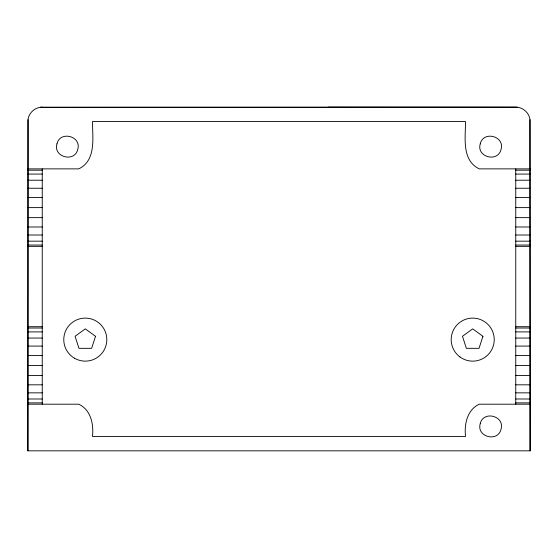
<?xml version="1.0" encoding="UTF-8"?>
<svg xmlns="http://www.w3.org/2000/svg" width="558" height="558" viewBox="0 0 558 558"><rect width="100%" height="100%" fill="white"/><g stroke="black" fill="none" stroke-linecap="round" stroke-linejoin="round"><path stroke-width="0.84" d="M328.146 107.178L517.622 107.296L40.378 107.296L515.752 107.178C522.741 107.066 529.172 112.702 529.974 119.649L530.1 450.822L27.9 450.822L28.026 119.649C28.828 112.702 35.259 107.066 42.248 107.178M28.026 119.649L27.9 450.822M27.9 168.872L78.72 168.872C96.583 160.397 92.454 137.401 92.468 121.525L465.532 121.525C465.546 137.401 461.417 160.397 479.28 168.872L530.1 168.872M27.9 170.197L42.248 170.197M515.752 170.197L530.1 170.197M27.9 174.068L42.248 174.068M515.752 174.068L530.1 174.068M27.9 180.22L42.248 180.22M515.752 180.22L530.1 180.22M27.9 188.248L42.248 188.248M515.752 188.248L530.1 188.248M27.9 197.588L42.248 197.588M515.752 197.588L530.1 197.588M27.9 207.618L42.248 207.618M515.752 207.618L530.1 207.618M27.9 217.641L42.248 217.641M515.752 217.641L530.1 217.641M27.9 226.987L42.248 226.987M515.752 226.987L530.1 226.987M27.9 235.009L42.248 235.009M515.752 235.009L530.1 235.009M27.9 241.168L42.248 241.168M515.752 241.168L530.1 241.168M27.9 245.039L42.248 245.039M515.752 245.039L530.1 245.039M27.9 246.357L42.248 246.357M515.752 246.357L530.1 246.357M27.9 326.709L42.248 326.709M515.752 326.709L530.1 326.709M27.9 328.027L42.248 328.027M515.752 328.027L530.1 328.027M27.9 331.898L42.248 331.898M515.752 331.898L530.1 331.898M27.9 338.057L42.248 338.057M515.752 338.057L530.1 338.057M27.9 346.079L42.248 346.079M515.752 346.079L530.1 346.079M27.9 355.425L42.248 355.425M515.752 355.425L530.1 355.425M27.9 365.448L42.248 365.448M515.752 365.448L530.1 365.448M27.9 375.478L42.248 375.478M515.752 375.478L530.1 375.478M27.9 384.818L42.248 384.818M515.752 384.818L530.1 384.818M27.9 392.846L42.248 392.846M515.752 392.846L530.1 392.846M27.9 398.998L42.248 398.998M515.752 398.998L530.1 398.998M27.9 402.869L42.248 402.869M515.752 402.869L530.1 402.869M27.9 404.194L78.72 404.194C90.891 409.76 93.849 424.345 92.468 436.475L465.532 436.475C464.151 424.345 467.109 409.76 479.28 404.194L530.1 404.194M529.974 119.649L530.1 450.822M515.752 168.872L515.752 404.194M42.248 168.872L42.248 404.194M56.965 143.852C52.877 157.063 74.681 162.908 77.75 149.418C81.838 136.201 60.034 130.363 56.965 143.852M480.25 143.852C476.162 157.063 497.966 162.908 501.035 149.418C505.123 136.201 483.319 130.363 480.25 143.852M480.25 423.648C476.162 436.865 497.966 442.703 501.035 429.214C505.123 416.003 483.319 410.158 480.25 423.648M95.53 336.3L91.617 348.332L78.971 348.332L75.058 336.3L85.297 328.864L95.53 336.3M482.942 336.3L479.029 348.332L466.383 348.332L462.47 336.3L472.703 328.864L482.942 336.3M459.952 356.96A21.525 21.525 0 0 0 494.095 342.005A21.525 21.525 0 0 0 464.075 319.908A21.525 21.525 0 0 0 459.952 356.96M74.535 358.264A21.525 21.525 0 0 0 106.815 339.62A21.525 21.525 0 0 0 74.535 320.983A21.525 21.525 0 0 0 74.535 358.264"/></g></svg>
